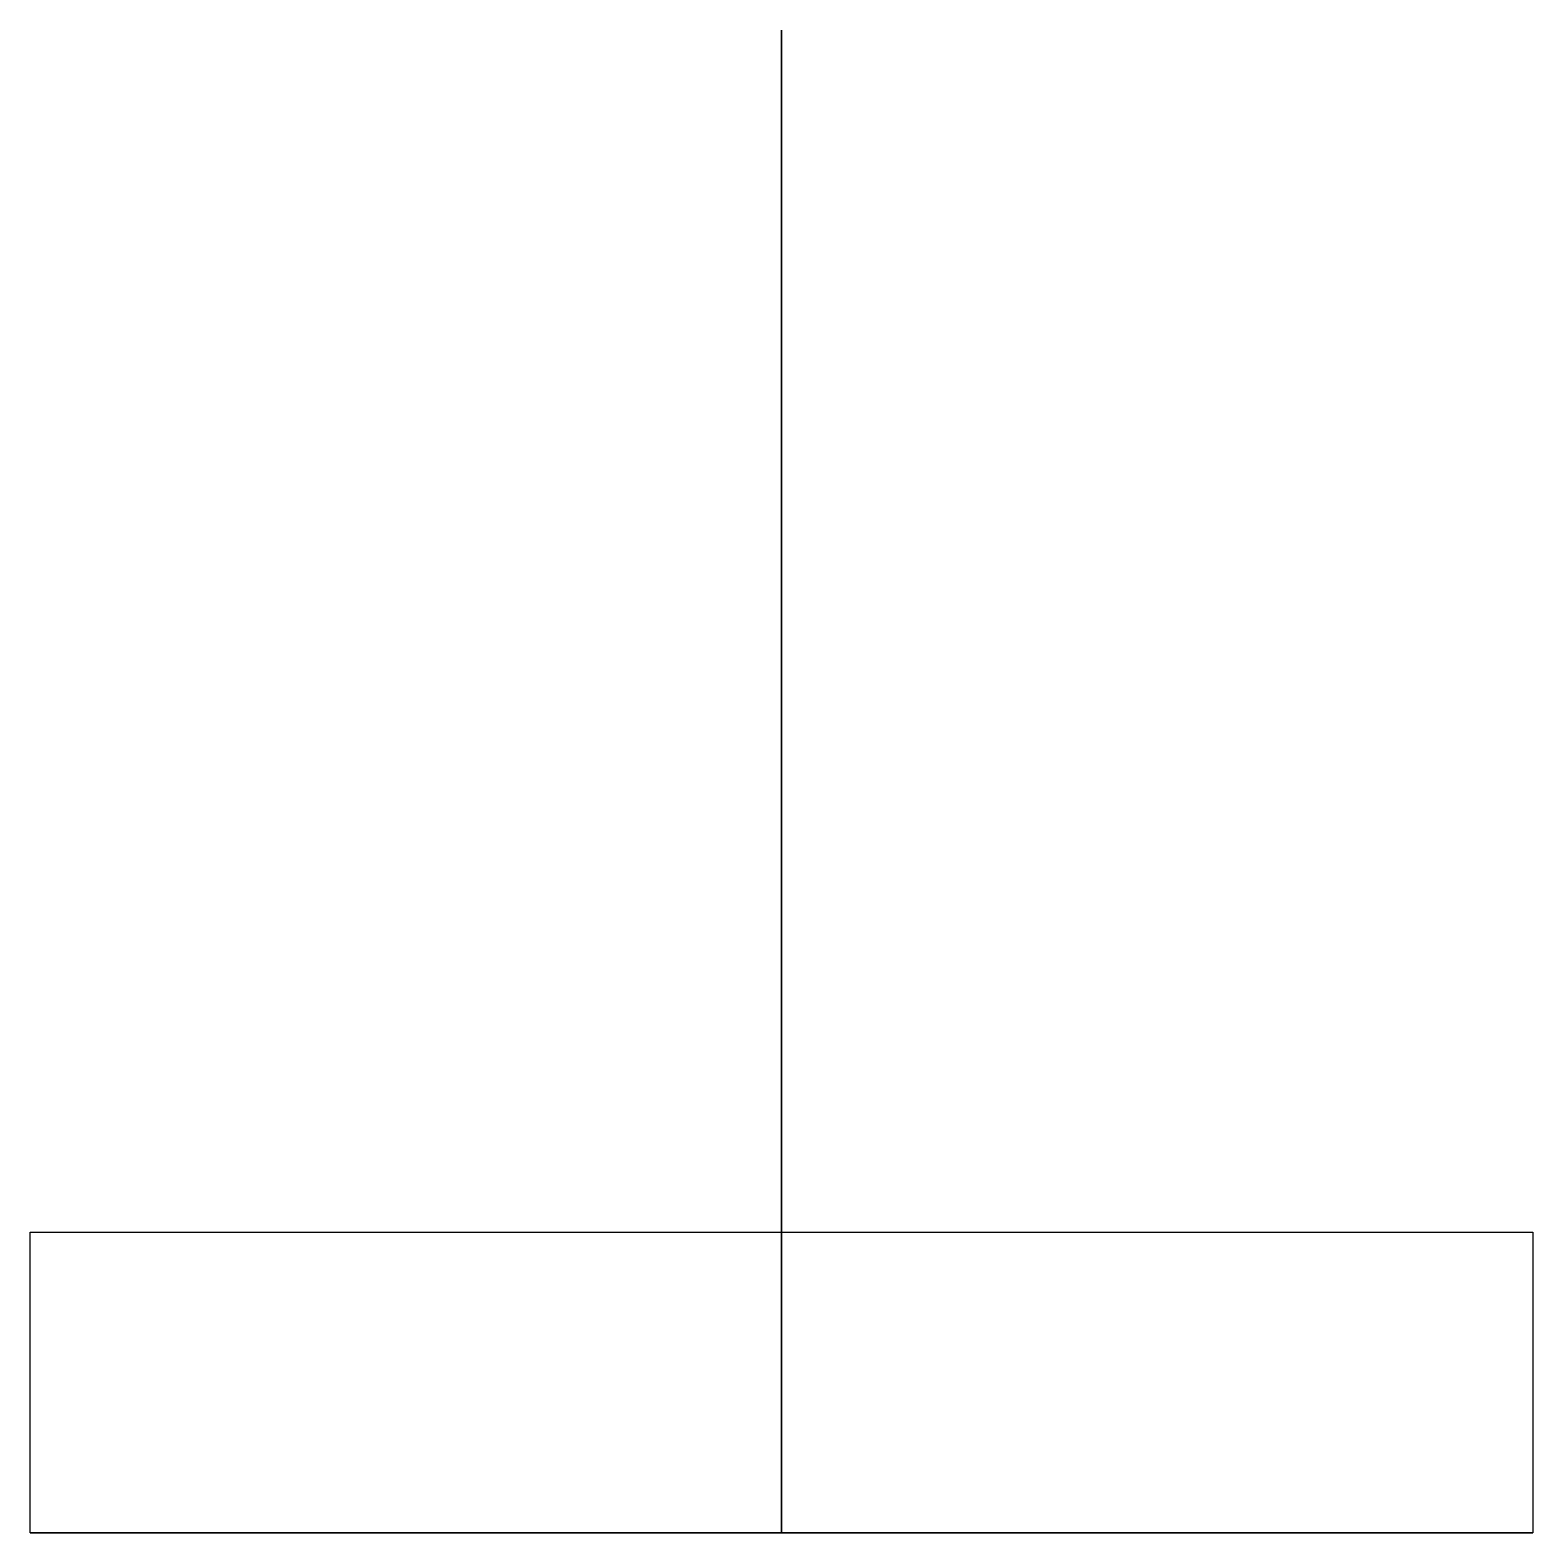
# Model space of a CAD drawing. Header units: millimetres. Extents: x -10 to 10, y 0 to 20.
import ezdxf

# ---------------------------------------------------------------- set-up
doc = ezdxf.new("R2010")
doc.units = ezdxf.units.MM
doc.header["$MEASUREMENT"] = 0
for name, color, linetype in [('MaRS_Q5_e v1_Sketch1', 7, 'Continuous'), ('MaRS_Q5_e v1_Sketch2', 7, 'Continuous'), ('MaRS_Q5_e v1_Sketch3', 7, 'Continuous')]:
    doc.layers.add(name, color=color, linetype=linetype)

msp = doc.modelspace()

# ---------------------------------------------------------------- linework, layer by layer
at = {"layer": 'MaRS_Q5_e v1_Sketch1'}
for p, q in [((10, 0, -20), (-10, 0, -20)), ((-10, 0), (-10, 0, -20)), ((10, 0), (10, 0, -20))]:
    msp.add_line(p, q, dxfattribs=at)
at = {"layer": 'MaRS_Q5_e v1_Sketch1', "extrusion": (0, 1, 0)}
msp.add_circle((0, 0), 5, dxfattribs=at)
msp.add_arc((0, 0), 10, 0, 180, dxfattribs=at)
at = {"layer": 'MaRS_Q5_e v1_Sketch1'}
msp.add_point((0, 0), dxfattribs=at)
at = {"layer": 'MaRS_Q5_e v1_Sketch2'}
for p, q in [((0, 20, -45), (0, 20, -25)), ((0, 20, -45), (0, 20, -35)), ((0, 20, -25), (0, 0, -25)), ((0, 9.996, -55), (0, 10.004, -55)), ((0, 0, -25), (0, 0, -45))]:
    msp.add_line(p, q, dxfattribs=at)
at = {"layer": 'MaRS_Q5_e v1_Sketch2', "extrusion": (1, 0, 0)}
msp.add_circle((10, -45), 5, dxfattribs=at)
msp.add_arc((10, -45), 10, 179.979, 0, dxfattribs=at)
at = {"layer": 'MaRS_Q5_e v1_Sketch2'}
msp.add_point((0, 0), dxfattribs=at)
at = {"layer": 'MaRS_Q5_e v1_Sketch3'}
for p, q in [((-10, 0, 45), (-10, 4, 45)), ((-10, 4, 45), (10, 4, 45)), ((10, 4, 45), (10, 0, 45)), ((10, 0, 45), (-10, 0, 45))]:
    msp.add_line(p, q, dxfattribs=at)
msp.add_point((0, 0, 45), dxfattribs=at)

doc.saveas('drawing.dxf')
